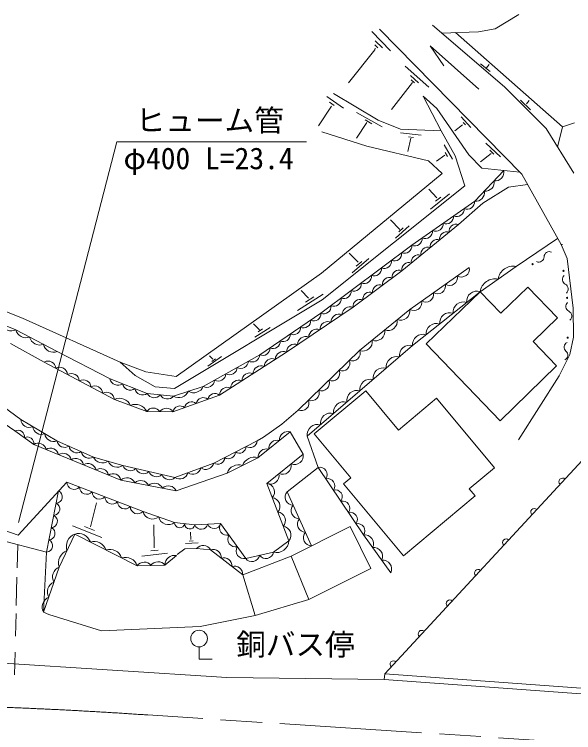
# Model space of a CAD drawing. Units: millimetres, scale not verified. Extents: x 40000 to 680000, y 20000 to 380000.
# Drawn here: x 91138 to 138356, y 286738 to 347327 of the extents above; entities that cross this region are included whole.
import ezdxf
from ezdxf.enums import TextEntityAlignment as Align

# ---------------------------------------------------------------- set-up
doc = ezdxf.new("R2010")
doc.units = ezdxf.units.MM
doc.header["$LTSCALE"] = 1000
doc.linetypes.add('CHAIN', pattern=[18.5, 12, -1.5, 3.5, -1.5])
for name, color, linetype, lineweight in [('M-BGD', 7, 'Continuous', 13), ('M-BMK', 2, 'CHAIN', 13), ('M-STR-HTXT', 7, 'Continuous', 13)]:
    doc.layers.add(name, color=color, linetype=linetype, lineweight=lineweight)
doc.styles.add('ＭＳ ゴシック', font='')
doc.styles.get('ＭＳ ゴシック').set_extended_font_data('MS Gothic')

msp = doc.modelspace()

# ---------------------------------------------------------------- linework, layer by layer
at = {"layer": 'M-BGD'}
for p, q in [((131731, 346117), (133715, 347327)), ((133977, 333838), (121961, 346080)), ((126442, 346409), (132509, 341203)), ((130337, 345865), (131731, 346117)), ((122905, 344257), (121322, 345885)), ((127205, 345755), (130337, 345865)), ((128387, 345796), (137410, 337829)), ((121813, 344500), (121558, 344766)), ((122208, 344504), (121593, 345086)), ((121571, 344323), (119336, 341563)), ((121592, 344477), (121571, 344323)), ((130349, 341025), (126243, 344680)), ((126243, 344680), (127405, 342977)), ((126144, 341198), (124133, 342960)), ((131301, 342494), (130489, 343166)), ((131006, 342829), (131224, 343106)), ((125251, 341550), (124573, 342158)), ((124919, 341540), (124644, 341796)), ((124765, 341570), (122975, 339299)), ((136042, 337710), (132509, 341203)), ((118073, 340643), (121853, 338391)), ((118940, 339421), (117525, 340388)), ((118130, 339635), (117744, 339909)), ((127179, 337510), (125639, 340422)), ((126807, 339397), (125639, 340422)), ((134719, 339280), (133859, 340087)), ((134384, 339768), (134607, 340055)), ((117925, 339574), (116823, 337914)), ((126807, 339397), (129506, 335477)), ((122191, 337849), (120028, 339043)), ((120896, 338197), (120019, 336880)), ((121306, 338101), (120751, 338441)), ((121853, 338391), (123744, 337629)), ((129669, 337796), (128850, 338695)), ((129227, 338000), (129018, 338217)), ((137410, 337829), (138430, 338183)), ((123744, 337629), (127179, 337510)), ((128352, 335396), (127179, 337510)), ((128976, 338017), (128315, 337516)), ((138360, 333929), (136042, 337710)), ((137410, 337829), (137006, 336137)), ((120884, 336197), (117095, 337417)), ((125480, 337127), (123751, 337342)), ((124610, 336887), (124362, 335747)), ((124822, 336952), (124411, 337003)), ((128140, 335116), (127428, 336332)), ((132177, 335318), (130940, 336456)), ((126101, 334985), (120884, 336197)), ((127693, 335339), (127505, 335684)), ((131627, 335539), (131285, 335861)), ((127480, 335455), (126775, 334938)), ((129160, 332874), (128352, 335396)), ((129506, 335477), (130601, 334340)), ((131384, 335593), (130496, 334889)), ((127261, 333912), (126101, 334985)), ((127261, 333912), (117077, 325509)), ((130601, 334340), (133808, 334011)), ((137290, 327903), (133977, 333838)), ((117130, 323234), (129160, 332874)), ((132854, 332740), (130683, 331412)), ((134464, 332966), (132854, 332740)), ((126818, 331848), (126134, 332587)), ((127864, 332178), (126267, 330902)), ((127141, 331918), (126699, 331566)), ((130683, 331412), (128642, 329591)), ((123684, 329173), (122881, 329997)), ((124465, 329499), (123305, 328454)), ((123956, 329306), (123596, 328980)), ((137002, 328418), (133495, 326060)), ((137404, 327908), (137290, 327903)), ((137290, 327903), (137797, 326744)), ((120167, 326424), (119412, 327195)), ((121073, 326741), (119666, 325538)), ((137797, 326744), (138307, 322551)), ((120469, 326488), (120006, 326084)), ((117077, 325509), (104795, 316772)), ((132211, 322126), (134486, 324324)), ((134486, 324324), (137004, 321717)), ((85841, 324051), (91834, 321700)), ((117209, 323726), (115052, 322342)), ((115962, 323394), (115345, 324039)), ((125895, 319522), (130463, 323935)), ((130463, 323935), (132211, 322126)), ((104663, 315758), (117130, 323234)), ((116421, 323511), (115721, 323037)), ((138307, 322551), (138352, 320110)), ((91834, 321700), (100065, 317977)), ((111835, 320728), (111337, 321210)), ((137004, 321717), (134938, 319721)), ((112723, 320915), (111451, 320111)), ((112099, 320800), (111732, 320548)), ((138352, 320110), (138022, 318640)), ((93662, 318000), (90817, 319576)), ((132144, 313053), (125895, 319522)), ((134938, 319721), (136921, 317668)), ((99214, 316576), (94752, 318878)), ((108634, 318462), (107459, 317657)), ((107896, 318236), (107606, 318528)), ((108125, 318283), (107802, 318051)), ((138022, 318640), (137145, 316834)), ((102230, 317168), (100065, 317977)), ((100065, 317977), (101339, 316869)), ((136921, 317668), (132144, 313053)), ((104795, 316772), (102230, 317168)), ((101339, 316869), (103034, 315904)), ((137145, 316834), (133687, 311437)), ((103034, 315904), (104663, 315758)), ((116456, 311946), (120798, 315575)), ((120798, 315575), (123570, 312259)), ((91678, 313141), (89437, 314804)), ((123570, 312259), (126777, 314940)), ((131679, 309076), (126777, 314940)), ((115102, 313948), (113730, 312761)), ((91193, 312186), (89790, 313112)), ((113730, 312761), (112167, 311663)), ((115520, 310234), (114431, 312112)), ((112167, 311663), (111627, 311349)), ((115869, 311752), (116798, 309101)), ((119549, 308245), (116456, 311946)), ((69984, 310571), (91448, 303408)), ((93863, 301964), (62682, 310023)), ((116798, 309101), (114164, 307062)), ((129546, 307293), (131679, 309076)), ((109111, 308634), (104811, 307135)), ((91448, 303408), (95571, 307871)), ((118921, 307720), (119549, 308245)), ((123987, 301660), (118921, 307720)), ((130031, 306713), (129546, 307293)), ((93863, 301964), (94879, 307121)), ((114164, 307062), (116230, 302493)), ((123987, 301660), (130031, 306713)), ((97571, 304085), (98074, 306124)), ((98525, 303191), (96060, 304174)), ((102940, 302336), (102917, 304258)), ((97896, 303798), (97071, 304115)), ((106045, 303031), (106004, 303653)), ((119476, 304114), (114498, 301628)), ((119476, 304114), (121235, 300592)), ((91380, 300635), (91430, 302593)), ((106667, 302753), (105582, 302698)), ((106224, 302914), (105892, 302899)), ((93863, 301964), (93602, 296891)), ((104065, 301890), (101900, 301625)), ((103281, 302133), (102671, 302064)), ((105534, 302245), (104890, 301770)), ((106520, 302278), (105534, 302245)), ((114498, 301628), (110420, 300043)), ((114498, 301628), (116005, 297981)), ((121235, 300592), (116005, 297981)), ((110420, 300043), (111480, 296629)), ((91299, 297454), (91360, 299857)), ((111480, 296629), (116005, 297981)), ((93602, 296891), (94060, 296691)), ((91233, 294872), (91282, 296786)), ((98502, 295328), (94060, 296691)), ((111480, 296629), (106816, 295678)), ((106816, 295678), (98502, 295328)), ((106743, 293975), (106743, 292926)), ((91149, 291618), (91198, 293536)), ((85096, 292919), (109072, 291387)), ((106743, 292926), (107843, 292926)), ((122413, 291695), (122371, 291226)), ((122413, 291695), (173286, 287981)), ((109072, 291387), (122371, 291226)), ((173939, 287409), (122371, 291226))]:
    msp.add_line(p, q, dxfattribs=at)
for points in [[(99214, 316576), (102356, 315342), (104579, 315128), (107085, 315941), (111858, 318615), (117021, 322113), (124690, 327854), (130000, 331565), (132457, 334150)], [(128642, 329591), (123855, 325700), (119742, 322619), (114115, 318839), (108459, 315206), (104529, 313801), (102313, 313828), (99586, 314846), (93662, 318000)], [(133495, 326060), (130463, 323935), (124760, 319383), (115869, 311752)], [(115102, 313948), (120291, 318979), (124513, 322440), (129542, 325970)], [(87715, 322155), (91271, 320721), (94752, 318878)], [(91678, 313141), (94733, 311360), (97808, 309988), (100304, 309259), (104699, 308252), (107982, 309473), (111627, 311349)], [(104811, 307135), (100140, 308036), (92771, 311048), (91193, 312186)], [(114431, 312112), (111705, 309918), (109111, 308634)], [(169358, 288268), (155851, 310182), (143344, 311612), (139434, 310098), (122413, 291695)], [(95571, 307871), (102002, 305405), (104663, 304469), (106380, 304264), (108550, 304383), (110668, 301436), (113007, 301960), (114298, 302929), (112448, 307760), (115520, 310234)], [(122910, 300212), (120617, 303409), (116798, 309101)], [(104832, 301674), (103838, 300871), (101512, 300810), (96238, 303489), (94915, 300707), (93602, 296891)], [(110420, 300043), (107711, 302164), (106520, 302278)]]:
    msp.add_lwpolyline(points, dxfattribs=at)
for centre, radius in [((134891, 326251), 50), ((137505, 325699), 50), ((137800, 323418), 50), ((137852, 320057), 50), ((106731, 294675), 700)]:
    msp.add_circle(centre, radius, dxfattribs=at)
for centre, radius, start, end in [((131729, 334021), 739, 262.87465, 10.0185), ((130910, 333160), 739, 262.87465, 10.0185), ((130091, 332298), 739, 262.87465, 10.0185), ((129365, 331531), 636, 246.83033, 3.07361), ((128480, 330913), 636, 246.83033, 3.07361), ((127595, 330294), 636, 246.83033, 3.07361), ((126710, 329676), 636, 246.83033, 3.07361), ((128427, 329042), 590, 68.57277, 189.63437), ((125825, 329057), 636, 246.83033, 3.07361), ((124940, 328439), 636, 246.83033, 3.07361), ((127629, 328393), 590, 68.57277, 189.63437), ((124071, 327793), 622, 248.00069, 5.64015), ((126831, 327745), 590, 68.57277, 189.63437), ((123219, 327155), 622, 248.00069, 5.64015), ((126033, 327096), 590, 68.57277, 189.63437), ((136311, 326860), 452, 66.43776, 178.72771), ((122367, 326517), 622, 248.00069, 5.64015), ((125235, 326448), 590, 68.57277, 189.63437), ((135408, 326881), 452, 246.43776, 358.72771), ((124437, 325799), 590, 68.57277, 189.63437), ((133237, 324816), 1271, 78.28529, 171.7793), ((121515, 325879), 622, 248.00069, 5.64015), ((123618, 325160), 590, 66.29689, 187.38165), ((128883, 325840), 672, 238.93825, 11.19135), ((120663, 325241), 622, 248.00069, 5.64015), ((122795, 324544), 590, 66.29689, 187.38165), ((127877, 325134), 672, 238.93825, 11.19135), ((131721, 323753), 1271, 78.28529, 171.7793), ((137854, 324963), 452, 131.23557, 243.52552), ((119811, 324603), 622, 248.00069, 5.64015), ((121972, 323927), 590, 66.29689, 187.38165), ((126871, 324428), 672, 238.93825, 11.19135), ((137451, 324155), 452, 311.23557, 63.52552), ((118958, 323966), 622, 248.00069, 5.64015), ((121150, 323311), 590, 66.29689, 187.38165), ((125865, 323722), 672, 238.93825, 11.19135), ((130184, 323116), 866, 71.13312, 186.05484), ((118106, 323328), 622, 248.00069, 5.64015), ((120327, 322695), 590, 66.29689, 187.38165), ((124859, 323016), 672, 238.93825, 11.19135), ((129043, 322205), 866, 71.13312, 186.05484), ((138149, 322682), 452, 131.23557, 243.52552), ((117254, 322690), 622, 248.00069, 5.64015), ((119486, 321987), 682, 67.94718, 179.83944), ((123743, 322303), 782, 248.58496, 10.10282), ((116423, 322070), 600, 244.13026, 4.10739), ((118548, 321357), 682, 67.94718, 179.83944), ((127902, 321295), 866, 71.13312, 186.05484), ((137746, 321874), 452, 311.23557, 63.52552), ((90877, 321452), 831, 197.74619, 298.33492), ((115562, 321487), 600, 244.13026, 4.10739), ((117610, 320727), 682, 67.94718, 179.83944), ((122687, 321438), 782, 248.58496, 10.10282), ((126762, 320385), 866, 71.13312, 186.05484), ((92117, 320916), 868, 192.9777, 291.22924), ((114702, 320904), 600, 244.13026, 4.10739), ((116672, 320097), 682, 67.94718, 179.83944), ((121632, 320573), 782, 248.58496, 10.10282), ((93277, 320302), 868, 192.9777, 291.22924), ((113841, 320321), 600, 244.13026, 4.10739), ((115735, 319467), 682, 67.94718, 179.83944), ((125621, 319474), 866, 71.13312, 186.05484), ((94437, 319687), 868, 192.9777, 291.22924), ((112980, 319738), 600, 244.13026, 4.10739), ((114797, 318837), 682, 67.94718, 179.83944), ((120576, 319707), 782, 248.58496, 10.10282), ((124511, 318549), 870, 73.35096, 187.92615), ((138002, 319256), 452, 116.45711, 228.74706), ((112120, 319155), 600, 244.13026, 4.10739), ((113845, 318222), 673, 66.37412, 179.05104), ((119682, 318742), 654, 246.94122, 21.2899), ((137407, 318577), 452, 296.45711, 48.74706), ((111210, 318652), 649, 241.784, 356.73878), ((112903, 317617), 673, 66.37412, 179.05104), ((118817, 317904), 654, 246.94122, 21.2899), ((123400, 317595), 870, 73.35096, 187.92615), ((93981, 317409), 671, 5.55233, 118.38735), ((94968, 316884), 671, 5.55233, 118.38735), ((109301, 317582), 649, 241.784, 356.73878), ((110256, 318117), 649, 241.784, 356.73878), ((111960, 317011), 673, 66.37412, 179.05104), ((122288, 316641), 870, 73.35096, 187.92615), ((95956, 316358), 671, 5.55233, 118.38735), ((108347, 317047), 649, 241.784, 356.73878), ((111017, 316406), 673, 66.37412, 179.05104), ((117952, 317065), 654, 246.94122, 21.2899), ((96943, 315832), 671, 5.55233, 118.38735), ((99875, 316722), 678, 192.42256, 304.69856), ((107392, 316512), 649, 241.784, 356.73878), ((110074, 315800), 673, 66.37412, 179.05104), ((117087, 316226), 654, 246.94122, 21.2899), ((121177, 315687), 870, 73.35096, 187.92615), ((97931, 315307), 671, 5.55233, 118.38735), ((100923, 316311), 678, 192.42256, 304.69856), ((101970, 315899), 678, 192.42256, 304.69856), ((106282, 316282), 873, 238.9753, 336.93764), ((109132, 315195), 673, 66.37412, 179.05104), ((98918, 314781), 671, 5.55233, 118.38735), ((102947, 315657), 670, 208.02069, 320.99122), ((104059, 315550), 670, 208.02069, 320.99122), ((105029, 315876), 873, 238.9753, 336.93764), ((108070, 314744), 604, 49.87265, 169.47324), ((116223, 315388), 654, 246.94122, 21.2899), ((120065, 314734), 870, 73.35096, 187.92615), ((100012, 313905), 1033, 24.71814, 114.33341), ((106105, 314042), 604, 49.87265, 169.47324), ((107087, 314393), 604, 49.87265, 169.47324), ((115358, 314549), 654, 246.94122, 21.2899), ((118954, 313780), 870, 73.35096, 187.92615), ((101375, 313396), 1033, 24.71814, 114.33341), ((102863, 313460), 661, 32.41888, 146.17817), ((103970, 313446), 661, 32.41888, 146.17817), ((105122, 313690), 604, 49.87265, 169.47324), ((117842, 312826), 870, 73.35096, 187.92615), ((92403, 313214), 729, 185.81069, 293.72029), ((116731, 311872), 870, 73.35096, 187.92615), ((91445, 311704), 544, 350.88204, 117.52899), ((93421, 312621), 729, 185.81069, 293.72029), ((114238, 311421), 717, 74.38786, 183.27561), ((92234, 311135), 544, 350.88204, 117.52899), ((94440, 312027), 729, 185.81069, 293.72029), ((93151, 310473), 689, 12.12926, 123.39788), ((95398, 311474), 675, 189.70524, 302.21075), ((96423, 311016), 675, 189.70524, 302.21075), ((110128, 310901), 588, 236.5352, 357.93949), ((111040, 311370), 588, 236.5352, 357.93949), ((113330, 310690), 717, 74.38786, 183.27561), ((94203, 310043), 689, 12.12926, 123.39788), ((95256, 309613), 689, 12.12926, 123.39788), ((97448, 310559), 675, 189.70524, 302.21075), ((109217, 310432), 588, 236.5352, 357.93949), ((112421, 309959), 717, 74.38786, 183.27561), ((114794, 310087), 740, 246.21604, 11.4837), ((96308, 309182), 689, 12.12926, 123.39788), ((98587, 310338), 854, 204.17749, 303.27498), ((99835, 309974), 854, 204.17749, 303.27498), ((108306, 309963), 588, 236.5352, 357.93949), ((111377, 308949), 1023, 71.29528, 161.36269), ((97361, 308752), 689, 12.12926, 123.39788), ((98414, 308321), 689, 12.12926, 123.39788), ((100938, 309503), 679, 201.04357, 313.14504), ((102037, 309252), 679, 201.04357, 313.14504), ((106195, 309255), 718, 235.99941, 344.78843), ((107290, 309661), 718, 235.99941, 344.78843), ((110080, 308307), 1023, 71.29528, 161.36269), ((113770, 309262), 740, 246.21604, 11.4837), ((116943, 308511), 608, 323.85705, 103.86093), ((99466, 307891), 689, 12.12926, 123.39788), ((103136, 309000), 679, 201.04357, 313.14504), ((104234, 308748), 679, 201.04357, 313.14504), ((105101, 308848), 718, 235.99941, 344.78843), ((112746, 308437), 740, 246.21604, 11.4837), ((96183, 307863), 612, 179.27427, 318.76698), ((100640, 307492), 739, 25.53685, 132.61994), ((101808, 307266), 739, 25.53685, 132.61994), ((117580, 307562), 608, 323.85705, 103.86093), ((137413, 307913), 300, 47.23325, 227.23325), ((97255, 307452), 612, 179.27427, 318.76698), ((102976, 307041), 739, 25.53685, 132.61994), ((104144, 306816), 739, 25.53685, 132.61994), ((112378, 307040), 723, 317.47354, 84.44245), ((118216, 306614), 608, 323.85705, 103.86093), ((94635, 306634), 545, 274.31257, 63.39649), ((98327, 307041), 612, 179.27427, 318.76698), ((99398, 306630), 612, 179.27427, 318.76698), ((114687, 306611), 691, 139.24934, 269.42771), ((94432, 305602), 545, 274.31257, 63.39649), ((100470, 306219), 612, 179.27427, 318.76698), ((112840, 305833), 723, 317.47354, 84.44245), ((118853, 305665), 608, 323.85705, 103.86093), ((101542, 305808), 612, 179.27427, 318.76698), ((102807, 305568), 822, 191.50415, 309.76282), ((115204, 305469), 691, 139.24934, 269.42771), ((135037, 305344), 300, 47.23325, 227.23325), ((94228, 304571), 545, 274.31257, 63.39649), ((104138, 305101), 822, 191.50415, 309.76282), ((113303, 304625), 723, 317.47354, 84.44245), ((115721, 304327), 691, 139.24934, 269.42771), ((119489, 304716), 608, 323.85705, 103.86093), ((105096, 304451), 434, 177.61812, 348.75797), ((105954, 304349), 434, 177.61812, 348.75797), ((106913, 304463), 569, 200.41861, 345.8596), ((107998, 304522), 569, 200.41861, 345.8596), ((109112, 304042), 657, 148.75322, 282.6499), ((120126, 303768), 608, 323.85705, 103.86093), ((94025, 303539), 545, 274.31257, 63.39649), ((113765, 303417), 723, 317.47354, 84.44245), ((116237, 303184), 691, 139.24934, 269.42771), ((93822, 302508), 545, 274.31257, 63.39649), ((96664, 302433), 1138, 112.00648, 197.14463), ((96552, 302475), 1061, 18.91122, 107.24401), ((109818, 303060), 657, 148.75322, 282.6499), ((120725, 302679), 737, 332.8777, 98.41586), ((132660, 302774), 300, 47.23325, 227.23325), ((97871, 301805), 1061, 18.91122, 107.24401), ((107073, 301778), 746, 31.23425, 137.83318), ((110524, 302077), 657, 148.75322, 282.6499), ((113284, 302935), 1014, 254.16903, 359.63775), ((121489, 301614), 737, 332.8777, 98.41586), ((96003, 301042), 1138, 112.00648, 197.14463), ((99189, 301136), 1061, 18.91122, 107.24401), ((107917, 301497), 698, 356.71447, 107.15774), ((112368, 302072), 649, 215.18947, 350.06669), ((100508, 300466), 1061, 18.91122, 107.24401), ((103267, 300442), 714, 36.93656, 146.06347), ((104668, 300860), 830, 78.61093, 179.24334), ((108820, 300790), 698, 356.71447, 107.15774), ((111198, 301810), 649, 215.18947, 350.06669), ((122253, 300548), 737, 332.8777, 98.41586), ((95267, 299874), 904, 112.93264, 209.08564), ((102104, 300412), 714, 36.93656, 146.06347), ((109723, 300083), 698, 356.71447, 107.15774), ((130284, 300205), 300, 47.23325, 227.23325), ((94830, 298602), 904, 112.93264, 209.08564), ((94392, 297330), 904, 112.93264, 209.08564), ((127907, 297635), 300, 47.23325, 227.23325), ((125531, 295066), 300, 47.23325, 227.23325), ((123154, 292497), 300, 47.23325, 227.23325)]:
    msp.add_arc(centre, radius, start, end, dxfattribs=at)
at = {"layer": 'M-BMK'}
msp.add_line((180904, 283136), (102408, 288226), dxfattribs=at)
msp.add_arc((74604, -116471), 405651, 86.06978, 88.51889, dxfattribs=at)
at = {"layer": 'M-STR-HTXT'}
for q in [(91500, 304456), (115799, 336587)]:
    msp.add_line((99799, 336587), q, dxfattribs=at)

# ---------------------------------------------------------------- texts
at = {"layer": 'M-BGD', "style": 'ＭＳ ゴシック'}
msp.add_text('銅バス停', height=1833, dxfattribs=at).set_placement((109867, 292709), align=Align.BOTTOM_LEFT)
at = {"layer": 'M-STR-HTXT', "style": 'ＭＳ ゴシック'}
for s, p in [('ヒューム管', (101384, 336917)), ('φ400 L=23.4', (100353, 333715))]:
    msp.add_text(s, height=1833, dxfattribs=at).set_placement(p, align=Align.BOTTOM_LEFT)

doc.saveas('drawing.dxf')
